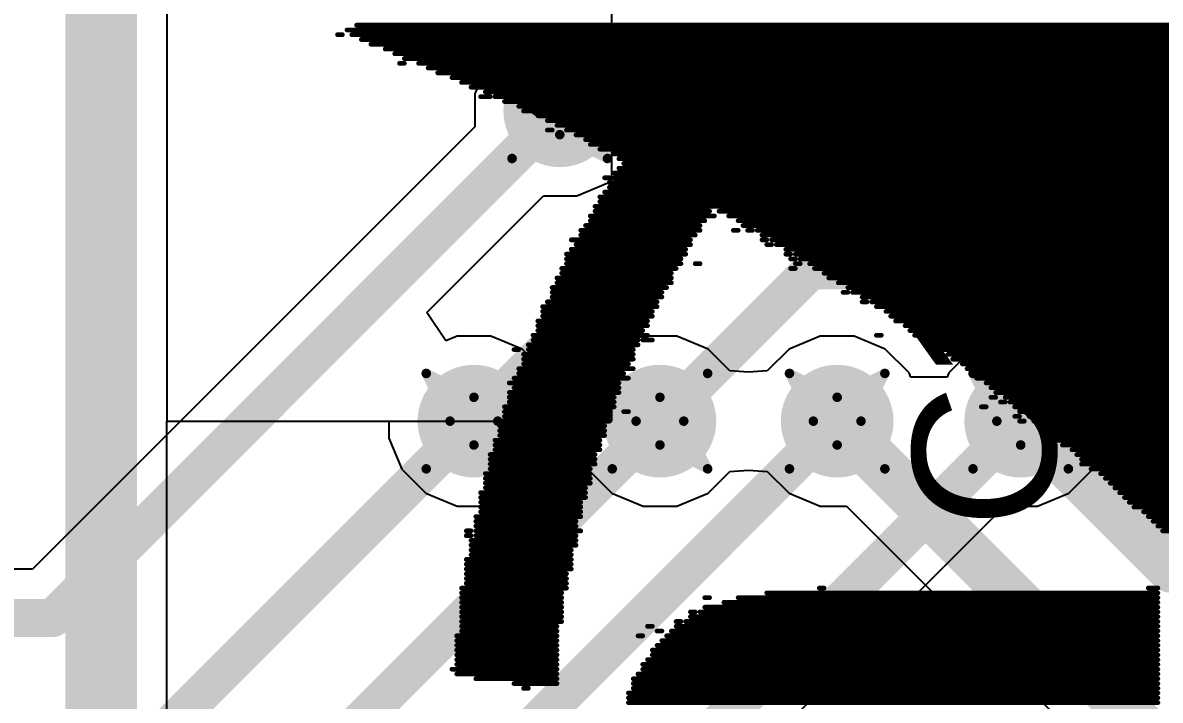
# Model space of a CAD drawing. Header units: inches. Extents: x -5 to 247, y -53 to 67.
# Drawn here: x 26.05 to 32.1, y -16.17 to -12.56 of the extents above; entities that cross this region are included whole.
import ezdxf

# ---------------------------------------------------------------- set-up
doc = ezdxf.new("R2010")
doc.units = ezdxf.units.IN
for name, color, linetype in [('Board Outline', 216, 'Continuous'), ('Bottom Layer', 5, 'Continuous'), ('Bottom Overlay', 54, 'Continuous'), ('Drill Drawing', 1, 'Continuous'), ('Top Layer', 1, 'Continuous'), ('Top Overlay', 2, 'Continuous'), ('Via Holes', 16, 'Continuous')]:
    doc.layers.add(name, color=color, linetype=linetype)
doc.styles.add('Arial', font='', dxfattribs={"height": 0.2})
doc.styles.get('Arial').set_extended_font_data('Arial')

msp = doc.modelspace()

# ---------------------------------------------------------------- hatches: boundary and pattern name
at = {"layer": 'Bottom Layer'}
h = msp.add_hatch(color=5, dxfattribs=at)
edge = h.paths.add_edge_path()
edge.add_arc((28.9052, -13.0302), 0.3, 0, 360)
h = msp.add_hatch(color=5, dxfattribs=at)
edge = h.paths.add_edge_path()
edge.add_arc((28.448, -14.6824), 0.3, 0, 360)
h = msp.add_hatch(color=5, dxfattribs=at)
edge = h.paths.add_edge_path()
edge.add_arc((29.4386, -14.6824), 0.3, 0, 360)
h = msp.add_hatch(color=5, dxfattribs=at)
edge = h.paths.add_edge_path()
edge.add_arc((30.3825, -14.6824), 0.3, 0, 360)
h = msp.add_hatch(color=5, dxfattribs=at)
edge = h.paths.add_edge_path()
edge.add_arc((31.3599, -14.6824), 0.3, 0, 360)
at = {"layer": 'Top Layer'}
h = msp.add_hatch(color=1, dxfattribs=at)
edge = h.paths.add_edge_path()
edge.add_arc((28.9052, -13.0302), 0.3, 0, 360)
h = msp.add_hatch(color=1, dxfattribs=at)
edge = h.paths.add_edge_path()
edge.add_arc((28.448, -14.6824), 0.3, 0, 360)
h = msp.add_hatch(color=1, dxfattribs=at)
edge = h.paths.add_edge_path()
edge.add_arc((29.4386, -14.6824), 0.3, 0, 360)
h = msp.add_hatch(color=1, dxfattribs=at)
edge = h.paths.add_edge_path()
edge.add_arc((30.3825, -14.6824), 0.3, 0, 360)
h = msp.add_hatch(color=1, dxfattribs=at)
edge = h.paths.add_edge_path()
edge.add_arc((31.3599, -14.6824), 0.3, 0, 360)
at = {"layer": 'Via Holes'}
h = msp.add_hatch(color=7, dxfattribs=at)
edge = h.paths.add_edge_path()
edge.add_arc((28.9052, -13.0302), 0.15, 0, 360)
h = msp.add_hatch(color=7, dxfattribs=at)
edge = h.paths.add_edge_path()
edge.add_arc((28.448, -14.6824), 0.15, 0, 360)
h = msp.add_hatch(color=7, dxfattribs=at)
edge = h.paths.add_edge_path()
edge.add_arc((29.4386, -14.6824), 0.15, 0, 360)
h = msp.add_hatch(color=7, dxfattribs=at)
edge = h.paths.add_edge_path()
edge.add_arc((30.3825, -14.6824), 0.15, 0, 360)
h = msp.add_hatch(color=7, dxfattribs=at)
edge = h.paths.add_edge_path()
edge.add_arc((31.3599, -14.6824), 0.15, 0, 360)

# ---------------------------------------------------------------- linework, layer by layer
at = {"layer": 'Board Outline', "const_width": 0.254}
msp.add_lwpolyline([(49.772, 6.3476, -0.6504), (32.1175, -53.0547)], format="xyb", dxfattribs=at)
at = {"layer": 'Bottom Layer'}
for p, q in [((28.8152, -12.5778), (28.6489, -12.6467)), ((28.9952, -12.5778), (28.8152, -12.5778)), ((29.1615, -12.6467), (28.9952, -12.5778)), ((28.6489, -12.6467), (28.5217, -12.7739)), ((29.2887, -12.7739), (29.1615, -12.6467)), ((28.5217, -12.7739), (28.4528, -12.9402)), ((29.3576, -12.9402), (29.2887, -12.7739)), ((28.4528, -12.9402), (28.4528, -13.1164)), ((29.3576, -13.1202), (29.3576, -12.9402)), ((28.4528, -13.1164), (26.0979, -15.4712)), ((29.2887, -13.2865), (29.3576, -13.1202)), ((29.1615, -13.4137), (29.2887, -13.2865)), ((28.9952, -13.4826), (29.1615, -13.4137)), ((28.1977, -14.1039), (28.819, -13.4826)), ((28.819, -13.4826), (28.9952, -13.4826)), ((28.2984, -14.2547), (28.1977, -14.1039)), ((28.358, -14.23), (28.2984, -14.2547)), ((28.538, -14.23), (28.358, -14.23)), ((28.7043, -14.2989), (28.538, -14.23)), ((29.3486, -14.23), (29.1823, -14.2989)), ((29.5286, -14.23), (29.3486, -14.23)), ((29.6949, -14.2989), (29.5286, -14.23)), ((30.2925, -14.23), (30.1263, -14.2989)), ((30.4725, -14.23), (30.2925, -14.23)), ((30.6388, -14.2989), (30.4725, -14.23)), ((31.2699, -14.23), (31.1037, -14.2989)), ((31.4499, -14.23), (31.2699, -14.23)), ((31.6162, -14.2989), (31.4499, -14.23)), ((28.8315, -14.4261), (28.7043, -14.2989)), ((29.1823, -14.2989), (29.0551, -14.4261)), ((29.8111, -14.4151), (29.6949, -14.2989)), ((30.1263, -14.2989), (30.01, -14.4151)), ((30.766, -14.4261), (30.6388, -14.2989)), ((31.1037, -14.2989), (30.9764, -14.4261)), ((31.7435, -14.4261), (31.6162, -14.2989)), ((29.9106, -14.4209), (29.8111, -14.4151)), ((30.01, -14.4151), (29.9106, -14.4209)), ((28.8471, -14.4637), (28.8315, -14.4261)), ((29.0395, -14.4637), (28.8471, -14.4637)), ((29.0551, -14.4261), (29.0395, -14.4637)), ((30.775, -14.4477), (30.766, -14.4261)), ((30.9675, -14.4477), (30.775, -14.4477)), ((30.9764, -14.4261), (30.9675, -14.4477)), ((31.8123, -14.5924), (31.7435, -14.4261)), ((31.8123, -14.7724), (31.8123, -14.5924)), ((31.7435, -14.9386), (31.8123, -14.7724)), ((31.6162, -15.0659), (31.7435, -14.9386)), ((31.4499, -15.1348), (31.6162, -15.0659)), ((27.5564, -18.8521), (31.2738, -15.1348)), ((31.2738, -15.1348), (31.4499, -15.1348)), ((26.0979, -15.4712), (21.0248, -15.4712))]:
    msp.add_line(p, q, dxfattribs=at)
at = {"layer": 'Bottom Layer', "const_width": 0.2032}
for points in [[(26.2052, -15.7302), (28.9052, -13.0302)], [(26.704, -16.4264), (28.448, -14.6824)], [(26.9503, -17.1707), (29.4386, -14.6824)], [(27.0817, -17.9832), (30.3825, -14.6824)], [(27.3733, -18.669), (31.3599, -14.6824)], [(20.6407, -15.7302), (26.2052, -15.7302)]]:
    msp.add_lwpolyline(points, dxfattribs=at)
at = {"layer": 'Bottom Layer', "const_width": 0.1016}
for points in [[(28.8544, -13.0302, 1), (28.956, -13.0302, 1)], [(28.3972, -14.6824, 1), (28.4988, -14.6824, 1)], [(29.3878, -14.6824, 1), (29.4894, -14.6824, 1)], [(30.3317, -14.6824, 1), (30.4333, -14.6824, 1)], [(31.3091, -14.6824, 1), (31.4107, -14.6824, 1)], [(26.1544, -15.7302, 1), (26.256, -15.7302, 1)], [(26.1544, -15.7302, 1), (26.256, -15.7302, 1)]]:
    msp.add_lwpolyline(points, format="xyb", close=True, dxfattribs=at)
at = {"layer": 'Bottom Overlay', "const_width": 0.0254}
for points in [[(27.7725, -12.5996), (32.2683, -12.5996)], [(27.8233, -12.5742), (32.2429, -12.5742)], [(27.7217, -12.625), (27.7471, -12.625)], [(27.7979, -12.625), (32.2937, -12.625)], [(27.8487, -12.6504), (32.3191, -12.6504)], [(27.8995, -12.6758), (32.3445, -12.6758)], [(27.9757, -12.7012), (32.3699, -12.7012)], [(28.0265, -12.7266), (32.3953, -12.7266)], [(28.0519, -12.7774), (28.0773, -12.7774)], [(28.0773, -12.752), (32.4207, -12.752)], [(28.1535, -12.7774), (32.4715, -12.7774)], [(28.2043, -12.8028), (32.4969, -12.8028)], [(28.2551, -12.8282), (32.5223, -12.8282)], [(28.3313, -12.8536), (32.5477, -12.8536)], [(28.3821, -12.879), (32.5731, -12.879)], [(28.4329, -12.9044), (32.5985, -12.9044)], [(28.4837, -12.9552), (28.5345, -12.9552)], [(28.5091, -12.9298), (32.6239, -12.9298)], [(28.5599, -12.9552), (32.6493, -12.9552)], [(28.6107, -12.9806), (32.6747, -12.9806)], [(28.6869, -13.006), (32.7255, -13.006)], [(28.7123, -13.0314), (32.7509, -13.0314)], [(28.7885, -13.0568), (32.8017, -13.0568)], [(28.8393, -13.0822), (32.8017, -13.0822)], [(28.8393, -13.133), (28.8647, -13.133)], [(28.8901, -13.1076), (32.8525, -13.1076)], [(28.9409, -13.133), (32.8525, -13.133)], [(28.9917, -13.1584), (32.9033, -13.1584)], [(29.0425, -13.1838), (32.9033, -13.1838)], [(29.0679, -13.2092), (32.9541, -13.2092)], [(29.1187, -13.2346), (32.9795, -13.2346)], [(29.1949, -13.26), (33.0049, -13.26)], [(29.2203, -13.2854), (33.0303, -13.2854)], [(29.2203, -13.3362), (33.0811, -13.3362)], [(29.2457, -13.3108), (33.0557, -13.3108)], [(29.1441, -13.387), (29.1695, -13.387)], [(29.1949, -13.3616), (33.1065, -13.3616)], [(29.1949, -13.387), (33.1319, -13.387)], [(29.1695, -13.4124), (33.1827, -13.4124)], [(29.1695, -13.4378), (33.2081, -13.4378)], [(29.1187, -13.4886), (33.2589, -13.4886)], [(29.1187, -13.514), (33.2843, -13.514)], [(29.1441, -13.4632), (33.2335, -13.4632)], [(29.0933, -13.5394), (33.3097, -13.5394)], [(29.0933, -13.5648), (29.7029, -13.5648)], [(29.7537, -13.5648), (33.3351, -13.5648)], [(29.0425, -13.641), (29.6521, -13.641)], [(29.0679, -13.5902), (29.7283, -13.5902)], [(29.0679, -13.6156), (29.6775, -13.6156)], [(29.8045, -13.5902), (33.3605, -13.5902)], [(29.8553, -13.6156), (33.3859, -13.6156)], [(29.8807, -13.641), (33.4113, -13.641)], [(29.0171, -13.6664), (29.6521, -13.6664)], [(29.0171, -13.6918), (29.6267, -13.6918)], [(29.8299, -13.6664), (29.8553, -13.6664)], [(29.9061, -13.6664), (29.9315, -13.6664)], [(29.9569, -13.6664), (33.4367, -13.6664)], [(29.9823, -13.6918), (33.4621, -13.6918)], [(28.9663, -13.7172), (29.6013, -13.7172)], [(28.9917, -13.7426), (29.6013, -13.7426)], [(29.9823, -13.7172), (30.0077, -13.7172)], [(30.0077, -13.7426), (30.0331, -13.7426)], [(30.0331, -13.7172), (33.4875, -13.7172)], [(30.0585, -13.7426), (33.5129, -13.7426)], [(28.9409, -13.7934), (29.5759, -13.7934)], [(28.9409, -13.8188), (29.5505, -13.8188)], [(28.9663, -13.768), (29.5759, -13.768)], [(30.1093, -13.768), (33.5637, -13.768)], [(30.1093, -13.7934), (30.1347, -13.7934)], [(30.1347, -13.8188), (30.1601, -13.8188)], [(30.1601, -13.7934), (33.5891, -13.7934)], [(30.1855, -13.8188), (33.5891, -13.8188)], [(28.9155, -13.8696), (29.5251, -13.8696)], [(28.9409, -13.8442), (29.5505, -13.8442)], [(29.6267, -13.8442), (29.6521, -13.8442)], [(30.1347, -13.8696), (30.1601, -13.8696)], [(30.1601, -13.8442), (30.1855, -13.8442)], [(30.2363, -13.8442), (33.6145, -13.8442)], [(30.2617, -13.8696), (33.6653, -13.8696)], [(28.8901, -13.9204), (29.4997, -13.9204)], [(28.8901, -13.9458), (29.4997, -13.9458)], [(28.9155, -13.895), (29.4997, -13.895)], [(30.3125, -13.895), (33.6907, -13.895)], [(30.3379, -13.9204), (33.7161, -13.9204)], [(30.3887, -13.9458), (33.7415, -13.9458)], [(28.8647, -13.9712), (29.4743, -13.9712)], [(28.8647, -13.9966), (29.4489, -13.9966)], [(30.4141, -13.9966), (30.4395, -13.9966)], [(30.4395, -13.9712), (33.7669, -13.9712)], [(30.4649, -13.9966), (33.7923, -13.9966)], [(28.8393, -14.0474), (29.4235, -14.0474)], [(28.8647, -14.022), (29.4489, -14.022)], [(30.5157, -14.022), (33.8177, -14.022)], [(30.5157, -14.0474), (30.5411, -14.0474)], [(30.5665, -14.0474), (33.8431, -14.0474)], [(28.8139, -14.0728), (29.4235, -14.0728)], [(28.8139, -14.0982), (29.3981, -14.0982)], [(28.8139, -14.1236), (29.3981, -14.1236)], [(30.5919, -14.0728), (33.8685, -14.0728)], [(30.6427, -14.0982), (33.8939, -14.0982)], [(30.6681, -14.1236), (33.9447, -14.1236)], [(28.7885, -14.149), (29.3727, -14.149)], [(28.7885, -14.1744), (29.3727, -14.1744)], [(30.6935, -14.149), (33.9447, -14.149)], [(30.7443, -14.1744), (33.9701, -14.1744)], [(28.7631, -14.2252), (29.3727, -14.2252)], [(28.7885, -14.1998), (29.3473, -14.1998)], [(30.5919, -14.2252), (30.6173, -14.2252)], [(30.7697, -14.1998), (33.9955, -14.1998)], [(30.7951, -14.2252), (34.0209, -14.2252)], [(28.6615, -14.3014), (28.6869, -14.3014)], [(28.7377, -14.276), (29.3219, -14.276)], [(28.7377, -14.3014), (29.2965, -14.3014)], [(28.7631, -14.2506), (29.3219, -14.2506)], [(29.3473, -14.2506), (29.3981, -14.2506)], [(30.8459, -14.2506), (34.0463, -14.2506)], [(30.8967, -14.276), (34.0717, -14.276)], [(30.9221, -14.3014), (34.1225, -14.3014)], [(28.7123, -14.3268), (29.2965, -14.3268)], [(28.7123, -14.3522), (29.2965, -14.3522)], [(30.9729, -14.3268), (34.1479, -14.3268)], [(30.9983, -14.3522), (34.1479, -14.3522)], [(28.6869, -14.403), (29.2965, -14.403)], [(28.6869, -14.4284), (29.2457, -14.4284)], [(28.7123, -14.3776), (29.2711, -14.3776)], [(31.0491, -14.3776), (34.1733, -14.3776)], [(31.0745, -14.403), (34.1987, -14.403)], [(31.0999, -14.4284), (34.2495, -14.4284)], [(28.6361, -14.4792), (29.2203, -14.4792)], [(28.6615, -14.4538), (29.2711, -14.4538)], [(31.1253, -14.4538), (34.3003, -14.4538)], [(31.1761, -14.4792), (34.3003, -14.4792)], [(28.6361, -14.53), (29.2203, -14.53)], [(28.6615, -14.5046), (29.2203, -14.5046)], [(31.2015, -14.5046), (34.3257, -14.5046)], [(31.2269, -14.53), (34.3511, -14.53)], [(28.6107, -14.6062), (29.1949, -14.6062)], [(28.6361, -14.5554), (29.1949, -14.5554)], [(28.6361, -14.5808), (29.1949, -14.5808)], [(31.1507, -14.6062), (31.1761, -14.6062)], [(31.2015, -14.5554), (31.2269, -14.5554)], [(31.2523, -14.5808), (31.2777, -14.5808)], [(31.2777, -14.5554), (34.3765, -14.5554)], [(31.3031, -14.5808), (34.4273, -14.5808)], [(31.3285, -14.6062), (34.4527, -14.6062)], [(28.6107, -14.6316), (29.1695, -14.6316)], [(28.6107, -14.657), (29.1695, -14.657)], [(29.2457, -14.6316), (29.2711, -14.6316)], [(31.3285, -14.657), (31.3539, -14.657)], [(31.3539, -14.6316), (34.4527, -14.6316)], [(31.4047, -14.657), (34.4527, -14.657)], [(28.5853, -14.6824), (29.1695, -14.6824)], [(28.5853, -14.7078), (29.1441, -14.7078)], [(28.5853, -14.7332), (29.1441, -14.7332)], [(31.3539, -14.6824), (31.3793, -14.6824)], [(31.4301, -14.6824), (34.4781, -14.6824)], [(31.4555, -14.7078), (34.5035, -14.7078)], [(31.4809, -14.7332), (34.5543, -14.7332)], [(28.5599, -14.784), (29.1187, -14.784)], [(28.5853, -14.7586), (29.1441, -14.7586)], [(31.5317, -14.7586), (34.5797, -14.7586)], [(31.5317, -14.784), (34.5797, -14.784)], [(28.5599, -14.8094), (29.1187, -14.8094)], [(28.5599, -14.8348), (29.1187, -14.8348)], [(31.5825, -14.8094), (34.6051, -14.8094)], [(31.6333, -14.8348), (34.6305, -14.8348)], [(28.5345, -14.8602), (29.0933, -14.8602)], [(28.5345, -14.8856), (29.0933, -14.8856)], [(28.5345, -14.911), (29.0933, -14.911)], [(31.6587, -14.8602), (34.6813, -14.8602)], [(31.6841, -14.8856), (34.6813, -14.8856)], [(31.6841, -14.911), (34.7067, -14.911)], [(28.5091, -14.9618), (29.0679, -14.9618)], [(28.5345, -14.9364), (29.0679, -14.9364)], [(31.7349, -14.9364), (34.7321, -14.9364)], [(31.7857, -14.9618), (34.7575, -14.9618)], [(28.5091, -14.9872), (29.0679, -14.9872)], [(28.5091, -15.0126), (29.0679, -15.0126)], [(31.8111, -14.9872), (34.7829, -14.9872)], [(31.8365, -15.0126), (34.8083, -15.0126)], [(28.4837, -15.0634), (29.0425, -15.0634)], [(28.4837, -15.0888), (29.0425, -15.0888)], [(28.5091, -15.038), (29.0425, -15.038)], [(31.8619, -15.038), (34.8337, -15.038)], [(31.8873, -15.0634), (34.8845, -15.0634)], [(31.9127, -15.0888), (34.8845, -15.0888)], [(28.4837, -15.1142), (29.0171, -15.1142)], [(28.4837, -15.1396), (29.0171, -15.1396)], [(31.9381, -15.1142), (34.8845, -15.1142)], [(31.9635, -15.1396), (34.9099, -15.1396)], [(28.4583, -15.1904), (29.0171, -15.1904)], [(28.4583, -15.2158), (28.9917, -15.2158)], [(28.4837, -15.165), (29.0171, -15.165)], [(32.0143, -15.165), (34.9353, -15.165)], [(32.0397, -15.1904), (34.9607, -15.1904)], [(32.0651, -15.2158), (34.9861, -15.2158)], [(28.4075, -15.2666), (28.4329, -15.2666)], [(28.4583, -15.2412), (28.9917, -15.2412)], [(28.4583, -15.2666), (29.0171, -15.2666)], [(32.0905, -15.2412), (35.0369, -15.2412)], [(32.1159, -15.2666), (35.0623, -15.2666)], [(28.4075, -15.292), (28.4329, -15.292)], [(28.4329, -15.3174), (28.9917, -15.3174)], [(28.4583, -15.292), (28.9917, -15.292)], [(28.4329, -15.3428), (28.9917, -15.3428)], [(28.4329, -15.3682), (28.9663, -15.3682)], [(28.4329, -15.3936), (28.9663, -15.3936)], [(28.4075, -15.419), (28.9663, -15.419)], [(28.4075, -15.4444), (28.9663, -15.4444)], [(28.4075, -15.4698), (28.9663, -15.4698)], [(28.4075, -15.4952), (28.9409, -15.4952)], [(28.4075, -15.5206), (28.9409, -15.5206)], [(28.3821, -15.5714), (28.9409, -15.5714)], [(28.4075, -15.546), (28.9409, -15.546)], [(30.2871, -15.5714), (30.3125, -15.5714)], [(32.0397, -15.5714), (32.0905, -15.5714)], [(28.3821, -15.5968), (28.9155, -15.5968)], [(28.3821, -15.6222), (28.9155, -15.6222)], [(29.6775, -15.6222), (29.7029, -15.6222)], [(29.8553, -15.6222), (32.0905, -15.6222)], [(30.0077, -15.5968), (32.0905, -15.5968)], [(28.3821, -15.6476), (28.9155, -15.6476)], [(28.3821, -15.673), (28.9155, -15.673)], [(28.3821, -15.6984), (28.9155, -15.6984)], [(29.6013, -15.6984), (29.6267, -15.6984)], [(29.6521, -15.6984), (32.0905, -15.6984)], [(29.6775, -15.673), (32.0905, -15.673)], [(29.7791, -15.6476), (32.0905, -15.6476)], [(28.3821, -15.7238), (28.9155, -15.7238)], [(28.3821, -15.7492), (28.9155, -15.7492)], [(29.5251, -15.7492), (29.5505, -15.7492)], [(29.5759, -15.7492), (32.0905, -15.7492)], [(29.6013, -15.7238), (32.0905, -15.7238)], [(28.3821, -15.7746), (28.8901, -15.7746)], [(28.3821, -15.8), (28.8901, -15.8)], [(29.3727, -15.7746), (29.3981, -15.7746)], [(29.4235, -15.8), (29.4489, -15.8)], [(29.4997, -15.8), (32.0905, -15.8)], [(29.5251, -15.7746), (32.0905, -15.7746)], [(28.3567, -15.8254), (28.8901, -15.8254)], [(28.3567, -15.8508), (28.8901, -15.8508)], [(28.3567, -15.8762), (28.8901, -15.8762)], [(29.3219, -15.8254), (29.3473, -15.8254)], [(29.4235, -15.8762), (32.0905, -15.8762)], [(29.4489, -15.8508), (32.0905, -15.8508)], [(29.4743, -15.8254), (32.0905, -15.8254)], [(28.3567, -15.9016), (28.8901, -15.9016)], [(28.3567, -15.927), (28.8901, -15.927)], [(29.3981, -15.9016), (32.0905, -15.9016)], [(29.3981, -15.927), (32.0905, -15.927)], [(28.3313, -16.0032), (28.8901, -16.0032)], [(28.3567, -15.9524), (28.8901, -15.9524)], [(28.3567, -15.9778), (28.8901, -15.9778)], [(29.3473, -15.9778), (32.0905, -15.9778)], [(29.3473, -16.0032), (32.0905, -16.0032)], [(29.3727, -15.9524), (32.0905, -15.9524)], [(28.3567, -16.0286), (28.8901, -16.0286)], [(28.4583, -16.054), (28.8901, -16.054)], [(29.2965, -16.054), (32.0905, -16.054)], [(29.3219, -16.0286), (32.0905, -16.0286)], [(28.6615, -16.0794), (28.8901, -16.0794)], [(28.7123, -16.1048), (28.7377, -16.1048)], [(29.2965, -16.0794), (32.0905, -16.0794)], [(29.2965, -16.1048), (32.0905, -16.1048)], [(29.2711, -16.1302), (32.0905, -16.1302)], [(29.2711, -16.1556), (32.0905, -16.1556)], [(29.2711, -16.181), (32.0905, -16.181)]]:
    msp.add_lwpolyline(points, dxfattribs=at)
at = {"layer": 'Bottom Overlay', "const_width": 0.0127}
for points in [[(27.7661, -12.5996, 1), (27.7788, -12.5996, 1)], [(27.8169, -12.5742, 1), (27.8296, -12.5742, 1)], [(27.7153, -12.625, 1), (27.728, -12.625, 1)], [(27.7407, -12.625, 1), (27.7534, -12.625, 1)], [(27.7915, -12.625, 1), (27.8042, -12.625, 1)], [(27.8423, -12.6504, 1), (27.855, -12.6504, 1)], [(27.8931, -12.6758, 1), (27.9058, -12.6758, 1)], [(27.9693, -12.7012, 1), (27.982, -12.7012, 1)], [(28.0201, -12.7266, 1), (28.0328, -12.7266, 1)], [(28.0455, -12.7774, 1), (28.0582, -12.7774, 1)], [(28.0709, -12.752, 1), (28.0836, -12.752, 1)], [(28.0709, -12.7774, 1), (28.0836, -12.7774, 1)], [(28.1471, -12.7774, 1), (28.1598, -12.7774, 1)], [(28.1979, -12.8028, 1), (28.2106, -12.8028, 1)], [(28.2487, -12.8282, 1), (28.2614, -12.8282, 1)], [(28.3249, -12.8536, 1), (28.3376, -12.8536, 1)], [(28.3757, -12.879, 1), (28.3884, -12.879, 1)], [(28.4265, -12.9044, 1), (28.4392, -12.9044, 1)], [(28.4773, -12.9552, 1), (28.49, -12.9552, 1)], [(28.5027, -12.9298, 1), (28.5154, -12.9298, 1)], [(28.5281, -12.9552, 1), (28.5408, -12.9552, 1)], [(28.5535, -12.9552, 1), (28.5662, -12.9552, 1)], [(28.6043, -12.9806, 1), (28.617, -12.9806, 1)], [(28.6805, -13.006, 1), (28.6932, -13.006, 1)], [(28.7059, -13.0314, 1), (28.7186, -13.0314, 1)], [(28.7821, -13.0568, 1), (28.7948, -13.0568, 1)], [(28.8329, -13.0822, 1), (28.8456, -13.0822, 1)], [(28.8329, -13.133, 1), (28.8456, -13.133, 1)], [(28.8583, -13.133, 1), (28.871, -13.133, 1)], [(28.8837, -13.1076, 1), (28.8964, -13.1076, 1)], [(28.9345, -13.133, 1), (28.9472, -13.133, 1)], [(28.9853, -13.1584, 1), (28.998, -13.1584, 1)], [(29.0361, -13.1838, 1), (29.0488, -13.1838, 1)], [(29.0615, -13.2092, 1), (29.0742, -13.2092, 1)], [(29.1123, -13.2346, 1), (29.125, -13.2346, 1)], [(29.1885, -13.26, 1), (29.2012, -13.26, 1)], [(29.2139, -13.2854, 1), (29.2266, -13.2854, 1)], [(29.2139, -13.3362, 1), (29.2266, -13.3362, 1)], [(29.2393, -13.3108, 1), (29.252, -13.3108, 1)], [(29.1377, -13.387, 1), (29.1504, -13.387, 1)], [(29.1631, -13.387, 1), (29.1758, -13.387, 1)], [(29.1885, -13.3616, 1), (29.2012, -13.3616, 1)], [(29.1885, -13.387, 1), (29.2012, -13.387, 1)], [(29.1631, -13.4124, 1), (29.1758, -13.4124, 1)], [(29.1631, -13.4378, 1), (29.1758, -13.4378, 1)], [(29.1123, -13.4886, 1), (29.125, -13.4886, 1)], [(29.1123, -13.514, 1), (29.125, -13.514, 1)], [(29.1377, -13.4632, 1), (29.1504, -13.4632, 1)], [(29.0869, -13.5394, 1), (29.0996, -13.5394, 1)], [(29.0869, -13.5648, 1), (29.0996, -13.5648, 1)], [(29.6965, -13.5648, 1), (29.7092, -13.5648, 1)], [(29.7473, -13.5648, 1), (29.76, -13.5648, 1)], [(29.0361, -13.641, 1), (29.0488, -13.641, 1)], [(29.0615, -13.5902, 1), (29.0742, -13.5902, 1)], [(29.0615, -13.6156, 1), (29.0742, -13.6156, 1)], [(29.6457, -13.641, 1), (29.6584, -13.641, 1)], [(29.6711, -13.6156, 1), (29.6838, -13.6156, 1)], [(29.7219, -13.5902, 1), (29.7346, -13.5902, 1)], [(29.7981, -13.5902, 1), (29.8108, -13.5902, 1)], [(29.8489, -13.6156, 1), (29.8616, -13.6156, 1)], [(29.8743, -13.641, 1), (29.887, -13.641, 1)], [(29.0107, -13.6664, 1), (29.0234, -13.6664, 1)], [(29.0107, -13.6918, 1), (29.0234, -13.6918, 1)], [(29.6203, -13.6918, 1), (29.633, -13.6918, 1)], [(29.6457, -13.6664, 1), (29.6584, -13.6664, 1)], [(29.8235, -13.6664, 1), (29.8362, -13.6664, 1)], [(29.8489, -13.6664, 1), (29.8616, -13.6664, 1)], [(29.8997, -13.6664, 1), (29.9124, -13.6664, 1)], [(29.9251, -13.6664, 1), (29.9378, -13.6664, 1)], [(29.9505, -13.6664, 1), (29.9632, -13.6664, 1)], [(29.9759, -13.6918, 1), (29.9886, -13.6918, 1)], [(28.9599, -13.7172, 1), (28.9726, -13.7172, 1)], [(28.9853, -13.7426, 1), (28.998, -13.7426, 1)], [(29.5949, -13.7172, 1), (29.6076, -13.7172, 1)], [(29.5949, -13.7426, 1), (29.6076, -13.7426, 1)], [(29.9759, -13.7172, 1), (29.9886, -13.7172, 1)], [(30.0013, -13.7172, 1), (30.014, -13.7172, 1)], [(30.0013, -13.7426, 1), (30.014, -13.7426, 1)], [(30.0267, -13.7172, 1), (30.0394, -13.7172, 1)], [(30.0267, -13.7426, 1), (30.0394, -13.7426, 1)], [(30.0521, -13.7426, 1), (30.0648, -13.7426, 1)], [(28.9345, -13.7934, 1), (28.9472, -13.7934, 1)], [(28.9345, -13.8188, 1), (28.9472, -13.8188, 1)], [(28.9599, -13.768, 1), (28.9726, -13.768, 1)], [(29.5441, -13.8188, 1), (29.5568, -13.8188, 1)], [(29.5695, -13.768, 1), (29.5822, -13.768, 1)], [(29.5695, -13.7934, 1), (29.5822, -13.7934, 1)], [(30.1029, -13.768, 1), (30.1156, -13.768, 1)], [(30.1029, -13.7934, 1), (30.1156, -13.7934, 1)], [(30.1283, -13.7934, 1), (30.141, -13.7934, 1)], [(30.1283, -13.8188, 1), (30.141, -13.8188, 1)], [(30.1537, -13.7934, 1), (30.1664, -13.7934, 1)], [(30.1537, -13.8188, 1), (30.1664, -13.8188, 1)], [(30.1791, -13.8188, 1), (30.1918, -13.8188, 1)], [(28.9091, -13.8696, 1), (28.9218, -13.8696, 1)], [(28.9345, -13.8442, 1), (28.9472, -13.8442, 1)], [(29.5187, -13.8696, 1), (29.5314, -13.8696, 1)], [(29.5441, -13.8442, 1), (29.5568, -13.8442, 1)], [(29.6203, -13.8442, 1), (29.633, -13.8442, 1)], [(29.6457, -13.8442, 1), (29.6584, -13.8442, 1)], [(30.1283, -13.8696, 1), (30.141, -13.8696, 1)], [(30.1537, -13.8442, 1), (30.1664, -13.8442, 1)], [(30.1537, -13.8696, 1), (30.1664, -13.8696, 1)], [(30.1791, -13.8442, 1), (30.1918, -13.8442, 1)], [(30.2299, -13.8442, 1), (30.2426, -13.8442, 1)], [(30.2553, -13.8696, 1), (30.268, -13.8696, 1)], [(28.8837, -13.9204, 1), (28.8964, -13.9204, 1)], [(28.8837, -13.9458, 1), (28.8964, -13.9458, 1)], [(28.9091, -13.895, 1), (28.9218, -13.895, 1)], [(29.4933, -13.895, 1), (29.506, -13.895, 1)], [(29.4933, -13.9204, 1), (29.506, -13.9204, 1)], [(29.4933, -13.9458, 1), (29.506, -13.9458, 1)], [(30.3061, -13.895, 1), (30.3188, -13.895, 1)], [(30.3315, -13.9204, 1), (30.3442, -13.9204, 1)], [(30.3823, -13.9458, 1), (30.395, -13.9458, 1)], [(28.8583, -13.9712, 1), (28.871, -13.9712, 1)], [(28.8583, -13.9966, 1), (28.871, -13.9966, 1)], [(29.4425, -13.9966, 1), (29.4552, -13.9966, 1)], [(29.4679, -13.9712, 1), (29.4806, -13.9712, 1)], [(30.4077, -13.9966, 1), (30.4204, -13.9966, 1)], [(30.4331, -13.9712, 1), (30.4458, -13.9712, 1)], [(30.4331, -13.9966, 1), (30.4458, -13.9966, 1)], [(30.4585, -13.9966, 1), (30.4712, -13.9966, 1)], [(28.8329, -14.0474, 1), (28.8456, -14.0474, 1)], [(28.8583, -14.022, 1), (28.871, -14.022, 1)], [(29.4171, -14.0474, 1), (29.4298, -14.0474, 1)], [(29.4425, -14.022, 1), (29.4552, -14.022, 1)], [(30.5093, -14.022, 1), (30.522, -14.022, 1)], [(30.5093, -14.0474, 1), (30.522, -14.0474, 1)], [(30.5347, -14.0474, 1), (30.5474, -14.0474, 1)], [(30.5601, -14.0474, 1), (30.5728, -14.0474, 1)], [(28.8075, -14.0728, 1), (28.8202, -14.0728, 1)], [(28.8075, -14.0982, 1), (28.8202, -14.0982, 1)], [(28.8075, -14.1236, 1), (28.8202, -14.1236, 1)], [(29.3917, -14.0982, 1), (29.4044, -14.0982, 1)], [(29.3917, -14.1236, 1), (29.4044, -14.1236, 1)], [(29.4171, -14.0728, 1), (29.4298, -14.0728, 1)], [(30.5855, -14.0728, 1), (30.5982, -14.0728, 1)], [(30.6363, -14.0982, 1), (30.649, -14.0982, 1)], [(30.6617, -14.1236, 1), (30.6744, -14.1236, 1)], [(28.7821, -14.149, 1), (28.7948, -14.149, 1)], [(28.7821, -14.1744, 1), (28.7948, -14.1744, 1)], [(29.3663, -14.149, 1), (29.379, -14.149, 1)], [(29.3663, -14.1744, 1), (29.379, -14.1744, 1)], [(30.6871, -14.149, 1), (30.6998, -14.149, 1)], [(30.7379, -14.1744, 1), (30.7506, -14.1744, 1)], [(28.7567, -14.2252, 1), (28.7694, -14.2252, 1)], [(28.7821, -14.1998, 1), (28.7948, -14.1998, 1)], [(29.3409, -14.1998, 1), (29.3536, -14.1998, 1)], [(29.3663, -14.2252, 1), (29.379, -14.2252, 1)], [(30.5855, -14.2252, 1), (30.5982, -14.2252, 1)], [(30.6109, -14.2252, 1), (30.6236, -14.2252, 1)], [(30.7633, -14.1998, 1), (30.776, -14.1998, 1)], [(30.7887, -14.2252, 1), (30.8014, -14.2252, 1)], [(28.6551, -14.3014, 1), (28.6678, -14.3014, 1)], [(28.6805, -14.3014, 1), (28.6932, -14.3014, 1)], [(28.7313, -14.276, 1), (28.744, -14.276, 1)], [(28.7313, -14.3014, 1), (28.744, -14.3014, 1)], [(28.7567, -14.2506, 1), (28.7694, -14.2506, 1)], [(29.2901, -14.3014, 1), (29.3028, -14.3014, 1)], [(29.3155, -14.2506, 1), (29.3282, -14.2506, 1)], [(29.3155, -14.276, 1), (29.3282, -14.276, 1)], [(29.3409, -14.2506, 1), (29.3536, -14.2506, 1)], [(29.3917, -14.2506, 1), (29.4044, -14.2506, 1)], [(30.8395, -14.2506, 1), (30.8522, -14.2506, 1)], [(30.8903, -14.276, 1), (30.903, -14.276, 1)], [(30.9157, -14.3014, 1), (30.9284, -14.3014, 1)], [(28.7059, -14.3268, 1), (28.7186, -14.3268, 1)], [(28.7059, -14.3522, 1), (28.7186, -14.3522, 1)], [(29.2901, -14.3268, 1), (29.3028, -14.3268, 1)], [(29.2901, -14.3522, 1), (29.3028, -14.3522, 1)], [(30.9665, -14.3268, 1), (30.9792, -14.3268, 1)], [(30.9919, -14.3522, 1), (31.0046, -14.3522, 1)], [(28.6805, -14.403, 1), (28.6932, -14.403, 1)], [(28.6805, -14.4284, 1), (28.6932, -14.4284, 1)], [(28.7059, -14.3776, 1), (28.7186, -14.3776, 1)], [(29.2393, -14.4284, 1), (29.252, -14.4284, 1)], [(29.2647, -14.3776, 1), (29.2774, -14.3776, 1)], [(29.2901, -14.403, 1), (29.3028, -14.403, 1)], [(31.0427, -14.3776, 1), (31.0554, -14.3776, 1)], [(31.0681, -14.403, 1), (31.0808, -14.403, 1)], [(31.0935, -14.4284, 1), (31.1062, -14.4284, 1)], [(28.6297, -14.4792, 1), (28.6424, -14.4792, 1)], [(28.6551, -14.4538, 1), (28.6678, -14.4538, 1)], [(29.2139, -14.4792, 1), (29.2266, -14.4792, 1)], [(29.2647, -14.4538, 1), (29.2774, -14.4538, 1)], [(31.1189, -14.4538, 1), (31.1316, -14.4538, 1)], [(31.1697, -14.4792, 1), (31.1824, -14.4792, 1)], [(28.6297, -14.53, 1), (28.6424, -14.53, 1)], [(28.6551, -14.5046, 1), (28.6678, -14.5046, 1)], [(29.2139, -14.5046, 1), (29.2266, -14.5046, 1)], [(29.2139, -14.53, 1), (29.2266, -14.53, 1)], [(31.1951, -14.5046, 1), (31.2078, -14.5046, 1)], [(31.2205, -14.53, 1), (31.2332, -14.53, 1)], [(28.6043, -14.6062, 1), (28.617, -14.6062, 1)], [(28.6297, -14.5554, 1), (28.6424, -14.5554, 1)], [(28.6297, -14.5808, 1), (28.6424, -14.5808, 1)], [(29.1885, -14.5554, 1), (29.2012, -14.5554, 1)], [(29.1885, -14.5808, 1), (29.2012, -14.5808, 1)], [(29.1885, -14.6062, 1), (29.2012, -14.6062, 1)], [(31.1443, -14.6062, 1), (31.157, -14.6062, 1)], [(31.1697, -14.6062, 1), (31.1824, -14.6062, 1)], [(31.1951, -14.5554, 1), (31.2078, -14.5554, 1)], [(31.2205, -14.5554, 1), (31.2332, -14.5554, 1)], [(31.2459, -14.5808, 1), (31.2586, -14.5808, 1)], [(31.2713, -14.5554, 1), (31.284, -14.5554, 1)], [(31.2713, -14.5808, 1), (31.284, -14.5808, 1)], [(31.2967, -14.5808, 1), (31.3094, -14.5808, 1)], [(31.3221, -14.6062, 1), (31.3348, -14.6062, 1)], [(28.6043, -14.6316, 1), (28.617, -14.6316, 1)], [(28.6043, -14.657, 1), (28.617, -14.657, 1)], [(29.1631, -14.6316, 1), (29.1758, -14.6316, 1)], [(29.1631, -14.657, 1), (29.1758, -14.657, 1)], [(29.2393, -14.6316, 1), (29.252, -14.6316, 1)], [(29.2647, -14.6316, 1), (29.2774, -14.6316, 1)], [(31.3221, -14.657, 1), (31.3348, -14.657, 1)], [(31.3475, -14.6316, 1), (31.3602, -14.6316, 1)], [(31.3475, -14.657, 1), (31.3602, -14.657, 1)], [(31.3983, -14.657, 1), (31.411, -14.657, 1)], [(28.5789, -14.6824, 1), (28.5916, -14.6824, 1)], [(28.5789, -14.7078, 1), (28.5916, -14.7078, 1)], [(28.5789, -14.7332, 1), (28.5916, -14.7332, 1)], [(29.1377, -14.7078, 1), (29.1504, -14.7078, 1)], [(29.1377, -14.7332, 1), (29.1504, -14.7332, 1)], [(29.1631, -14.6824, 1), (29.1758, -14.6824, 1)], [(31.3475, -14.6824, 1), (31.3602, -14.6824, 1)], [(31.3729, -14.6824, 1), (31.3856, -14.6824, 1)], [(31.4237, -14.6824, 1), (31.4364, -14.6824, 1)], [(31.4491, -14.7078, 1), (31.4618, -14.7078, 1)], [(31.4745, -14.7332, 1), (31.4872, -14.7332, 1)], [(28.5535, -14.784, 1), (28.5662, -14.784, 1)], [(28.5789, -14.7586, 1), (28.5916, -14.7586, 1)], [(29.1123, -14.784, 1), (29.125, -14.784, 1)], [(29.1377, -14.7586, 1), (29.1504, -14.7586, 1)], [(31.5253, -14.7586, 1), (31.538, -14.7586, 1)], [(31.5253, -14.784, 1), (31.538, -14.784, 1)], [(28.5535, -14.8094, 1), (28.5662, -14.8094, 1)], [(28.5535, -14.8348, 1), (28.5662, -14.8348, 1)], [(29.1123, -14.8094, 1), (29.125, -14.8094, 1)], [(29.1123, -14.8348, 1), (29.125, -14.8348, 1)], [(31.5761, -14.8094, 1), (31.5888, -14.8094, 1)], [(31.6269, -14.8348, 1), (31.6396, -14.8348, 1)], [(28.5281, -14.8602, 1), (28.5408, -14.8602, 1)], [(28.5281, -14.8856, 1), (28.5408, -14.8856, 1)], [(28.5281, -14.911, 1), (28.5408, -14.911, 1)], [(29.0869, -14.8602, 1), (29.0996, -14.8602, 1)], [(29.0869, -14.8856, 1), (29.0996, -14.8856, 1)], [(29.0869, -14.911, 1), (29.0996, -14.911, 1)], [(31.6523, -14.8602, 1), (31.665, -14.8602, 1)], [(31.6777, -14.8856, 1), (31.6904, -14.8856, 1)], [(31.6777, -14.911, 1), (31.6904, -14.911, 1)], [(28.5027, -14.9618, 1), (28.5154, -14.9618, 1)], [(28.5281, -14.9364, 1), (28.5408, -14.9364, 1)], [(29.0615, -14.9364, 1), (29.0742, -14.9364, 1)], [(29.0615, -14.9618, 1), (29.0742, -14.9618, 1)], [(31.7285, -14.9364, 1), (31.7412, -14.9364, 1)], [(31.7793, -14.9618, 1), (31.792, -14.9618, 1)], [(28.5027, -14.9872, 1), (28.5154, -14.9872, 1)], [(28.5027, -15.0126, 1), (28.5154, -15.0126, 1)], [(29.0615, -14.9872, 1), (29.0742, -14.9872, 1)], [(29.0615, -15.0126, 1), (29.0742, -15.0126, 1)], [(31.8047, -14.9872, 1), (31.8174, -14.9872, 1)], [(31.8301, -15.0126, 1), (31.8428, -15.0126, 1)], [(28.4773, -15.0634, 1), (28.49, -15.0634, 1)], [(28.4773, -15.0888, 1), (28.49, -15.0888, 1)], [(28.5027, -15.038, 1), (28.5154, -15.038, 1)], [(29.0361, -15.038, 1), (29.0488, -15.038, 1)], [(29.0361, -15.0634, 1), (29.0488, -15.0634, 1)], [(29.0361, -15.0888, 1), (29.0488, -15.0888, 1)], [(31.8555, -15.038, 1), (31.8682, -15.038, 1)], [(31.8809, -15.0634, 1), (31.8936, -15.0634, 1)], [(31.9063, -15.0888, 1), (31.919, -15.0888, 1)], [(28.4773, -15.1142, 1), (28.49, -15.1142, 1)], [(28.4773, -15.1396, 1), (28.49, -15.1396, 1)], [(29.0107, -15.1142, 1), (29.0234, -15.1142, 1)], [(29.0107, -15.1396, 1), (29.0234, -15.1396, 1)], [(31.9317, -15.1142, 1), (31.9444, -15.1142, 1)], [(31.9571, -15.1396, 1), (31.9698, -15.1396, 1)], [(28.4519, -15.1904, 1), (28.4646, -15.1904, 1)], [(28.4519, -15.2158, 1), (28.4646, -15.2158, 1)], [(28.4773, -15.165, 1), (28.49, -15.165, 1)], [(28.9853, -15.2158, 1), (28.998, -15.2158, 1)], [(29.0107, -15.165, 1), (29.0234, -15.165, 1)], [(29.0107, -15.1904, 1), (29.0234, -15.1904, 1)], [(32.0079, -15.165, 1), (32.0206, -15.165, 1)], [(32.0333, -15.1904, 1), (32.046, -15.1904, 1)], [(32.0587, -15.2158, 1), (32.0714, -15.2158, 1)], [(28.4011, -15.2666, 1), (28.4138, -15.2666, 1)], [(28.4265, -15.2666, 1), (28.4392, -15.2666, 1)], [(28.4519, -15.2412, 1), (28.4646, -15.2412, 1)], [(28.4519, -15.2666, 1), (28.4646, -15.2666, 1)], [(28.9853, -15.2412, 1), (28.998, -15.2412, 1)], [(29.0107, -15.2666, 1), (29.0234, -15.2666, 1)], [(32.0841, -15.2412, 1), (32.0968, -15.2412, 1)], [(32.1095, -15.2666, 1), (32.1222, -15.2666, 1)], [(28.4011, -15.292, 1), (28.4138, -15.292, 1)], [(28.4265, -15.292, 1), (28.4392, -15.292, 1)], [(28.4265, -15.3174, 1), (28.4392, -15.3174, 1)], [(28.4519, -15.292, 1), (28.4646, -15.292, 1)], [(28.9853, -15.292, 1), (28.998, -15.292, 1)], [(28.9853, -15.3174, 1), (28.998, -15.3174, 1)], [(28.4265, -15.3428, 1), (28.4392, -15.3428, 1)], [(28.4265, -15.3682, 1), (28.4392, -15.3682, 1)], [(28.4265, -15.3936, 1), (28.4392, -15.3936, 1)], [(28.9599, -15.3682, 1), (28.9726, -15.3682, 1)], [(28.9599, -15.3936, 1), (28.9726, -15.3936, 1)], [(28.9853, -15.3428, 1), (28.998, -15.3428, 1)], [(28.4011, -15.419, 1), (28.4138, -15.419, 1)], [(28.4011, -15.4444, 1), (28.4138, -15.4444, 1)], [(28.9599, -15.419, 1), (28.9726, -15.419, 1)], [(28.9599, -15.4444, 1), (28.9726, -15.4444, 1)], [(28.4011, -15.4698, 1), (28.4138, -15.4698, 1)], [(28.4011, -15.4952, 1), (28.4138, -15.4952, 1)], [(28.4011, -15.5206, 1), (28.4138, -15.5206, 1)], [(28.9345, -15.4952, 1), (28.9472, -15.4952, 1)], [(28.9345, -15.5206, 1), (28.9472, -15.5206, 1)], [(28.9599, -15.4698, 1), (28.9726, -15.4698, 1)], [(28.3757, -15.5714, 1), (28.3884, -15.5714, 1)], [(28.4011, -15.546, 1), (28.4138, -15.546, 1)], [(28.9345, -15.546, 1), (28.9472, -15.546, 1)], [(28.9345, -15.5714, 1), (28.9472, -15.5714, 1)], [(30.2807, -15.5714, 1), (30.2934, -15.5714, 1)], [(30.3061, -15.5714, 1), (30.3188, -15.5714, 1)], [(32.0333, -15.5714, 1), (32.046, -15.5714, 1)], [(32.0841, -15.5714, 1), (32.0968, -15.5714, 1)], [(28.3757, -15.5968, 1), (28.3884, -15.5968, 1)], [(28.3757, -15.6222, 1), (28.3884, -15.6222, 1)], [(28.9091, -15.5968, 1), (28.9218, -15.5968, 1)], [(28.9091, -15.6222, 1), (28.9218, -15.6222, 1)], [(29.6711, -15.6222, 1), (29.6838, -15.6222, 1)], [(29.6965, -15.6222, 1), (29.7092, -15.6222, 1)], [(29.8489, -15.6222, 1), (29.8616, -15.6222, 1)], [(30.0013, -15.5968, 1), (30.014, -15.5968, 1)], [(32.0841, -15.5968, 1), (32.0968, -15.5968, 1)], [(32.0841, -15.6222, 1), (32.0968, -15.6222, 1)], [(28.3757, -15.6476, 1), (28.3884, -15.6476, 1)], [(28.3757, -15.673, 1), (28.3884, -15.673, 1)], [(28.3757, -15.6984, 1), (28.3884, -15.6984, 1)], [(28.9091, -15.6476, 1), (28.9218, -15.6476, 1)], [(28.9091, -15.673, 1), (28.9218, -15.673, 1)], [(28.9091, -15.6984, 1), (28.9218, -15.6984, 1)], [(29.5949, -15.6984, 1), (29.6076, -15.6984, 1)], [(29.6203, -15.6984, 1), (29.633, -15.6984, 1)], [(29.6457, -15.6984, 1), (29.6584, -15.6984, 1)], [(29.6711, -15.673, 1), (29.6838, -15.673, 1)], [(29.7727, -15.6476, 1), (29.7854, -15.6476, 1)], [(32.0841, -15.6476, 1), (32.0968, -15.6476, 1)], [(32.0841, -15.673, 1), (32.0968, -15.673, 1)], [(32.0841, -15.6984, 1), (32.0968, -15.6984, 1)], [(28.3757, -15.7238, 1), (28.3884, -15.7238, 1)], [(28.3757, -15.7492, 1), (28.3884, -15.7492, 1)], [(28.9091, -15.7238, 1), (28.9218, -15.7238, 1)], [(28.9091, -15.7492, 1), (28.9218, -15.7492, 1)], [(29.5187, -15.7492, 1), (29.5314, -15.7492, 1)], [(29.5441, -15.7492, 1), (29.5568, -15.7492, 1)], [(29.5695, -15.7492, 1), (29.5822, -15.7492, 1)], [(29.5949, -15.7238, 1), (29.6076, -15.7238, 1)], [(32.0841, -15.7238, 1), (32.0968, -15.7238, 1)], [(32.0841, -15.7492, 1), (32.0968, -15.7492, 1)], [(28.3757, -15.7746, 1), (28.3884, -15.7746, 1)], [(28.3757, -15.8, 1), (28.3884, -15.8, 1)], [(28.8837, -15.7746, 1), (28.8964, -15.7746, 1)], [(28.8837, -15.8, 1), (28.8964, -15.8, 1)], [(29.3663, -15.7746, 1), (29.379, -15.7746, 1)], [(29.3917, -15.7746, 1), (29.4044, -15.7746, 1)], [(29.4171, -15.8, 1), (29.4298, -15.8, 1)], [(29.4425, -15.8, 1), (29.4552, -15.8, 1)], [(29.4933, -15.8, 1), (29.506, -15.8, 1)], [(29.5187, -15.7746, 1), (29.5314, -15.7746, 1)], [(32.0841, -15.7746, 1), (32.0968, -15.7746, 1)], [(32.0841, -15.8, 1), (32.0968, -15.8, 1)], [(28.3503, -15.8254, 1), (28.363, -15.8254, 1)], [(28.3503, -15.8508, 1), (28.363, -15.8508, 1)], [(28.3503, -15.8762, 1), (28.363, -15.8762, 1)], [(28.8837, -15.8254, 1), (28.8964, -15.8254, 1)], [(28.8837, -15.8508, 1), (28.8964, -15.8508, 1)], [(28.8837, -15.8762, 1), (28.8964, -15.8762, 1)], [(29.3155, -15.8254, 1), (29.3282, -15.8254, 1)], [(29.3409, -15.8254, 1), (29.3536, -15.8254, 1)], [(29.4171, -15.8762, 1), (29.4298, -15.8762, 1)], [(29.4425, -15.8508, 1), (29.4552, -15.8508, 1)], [(29.4679, -15.8254, 1), (29.4806, -15.8254, 1)], [(32.0841, -15.8254, 1), (32.0968, -15.8254, 1)], [(32.0841, -15.8508, 1), (32.0968, -15.8508, 1)], [(32.0841, -15.8762, 1), (32.0968, -15.8762, 1)], [(28.3503, -15.9016, 1), (28.363, -15.9016, 1)], [(28.3503, -15.927, 1), (28.363, -15.927, 1)], [(28.8837, -15.9016, 1), (28.8964, -15.9016, 1)], [(28.8837, -15.927, 1), (28.8964, -15.927, 1)], [(29.3917, -15.9016, 1), (29.4044, -15.9016, 1)], [(29.3917, -15.927, 1), (29.4044, -15.927, 1)], [(32.0841, -15.9016, 1), (32.0968, -15.9016, 1)], [(32.0841, -15.927, 1), (32.0968, -15.927, 1)], [(28.3249, -16.0032, 1), (28.3376, -16.0032, 1)], [(28.3503, -15.9524, 1), (28.363, -15.9524, 1)], [(28.3503, -15.9778, 1), (28.363, -15.9778, 1)], [(28.8837, -15.9524, 1), (28.8964, -15.9524, 1)], [(28.8837, -15.9778, 1), (28.8964, -15.9778, 1)], [(28.8837, -16.0032, 1), (28.8964, -16.0032, 1)], [(29.3409, -15.9778, 1), (29.3536, -15.9778, 1)], [(29.3409, -16.0032, 1), (29.3536, -16.0032, 1)], [(29.3663, -15.9524, 1), (29.379, -15.9524, 1)], [(32.0841, -15.9524, 1), (32.0968, -15.9524, 1)], [(32.0841, -15.9778, 1), (32.0968, -15.9778, 1)], [(32.0841, -16.0032, 1), (32.0968, -16.0032, 1)], [(28.3503, -16.0286, 1), (28.363, -16.0286, 1)], [(28.4519, -16.054, 1), (28.4646, -16.054, 1)], [(28.8837, -16.0286, 1), (28.8964, -16.0286, 1)], [(28.8837, -16.054, 1), (28.8964, -16.054, 1)], [(29.2901, -16.054, 1), (29.3028, -16.054, 1)], [(29.3155, -16.0286, 1), (29.3282, -16.0286, 1)], [(32.0841, -16.0286, 1), (32.0968, -16.0286, 1)], [(32.0841, -16.054, 1), (32.0968, -16.054, 1)], [(28.6551, -16.0794, 1), (28.6678, -16.0794, 1)], [(28.7059, -16.1048, 1), (28.7186, -16.1048, 1)], [(28.7313, -16.1048, 1), (28.744, -16.1048, 1)], [(28.8837, -16.0794, 1), (28.8964, -16.0794, 1)], [(29.2901, -16.0794, 1), (29.3028, -16.0794, 1)], [(29.2901, -16.1048, 1), (29.3028, -16.1048, 1)], [(32.0841, -16.0794, 1), (32.0968, -16.0794, 1)], [(32.0841, -16.1048, 1), (32.0968, -16.1048, 1)], [(29.2647, -16.1302, 1), (29.2774, -16.1302, 1)], [(29.2647, -16.1556, 1), (29.2774, -16.1556, 1)], [(29.2647, -16.181, 1), (29.2774, -16.181, 1)], [(32.0841, -16.1302, 1), (32.0968, -16.1302, 1)], [(32.0841, -16.1556, 1), (32.0968, -16.1556, 1)], [(32.0841, -16.181, 1), (32.0968, -16.181, 1)]]:
    msp.add_lwpolyline(points, format="xyb", close=True, dxfattribs=at)
at = {"layer": 'Drill Drawing', "const_width": 0.0508}
for points in [[(28.6512, -12.7762), (28.9052, -12.9032)], [(28.6512, -12.7762), (28.7782, -13.0302)], [(28.9052, -12.9032), (29.1592, -12.7762)], [(29.0322, -13.0302), (29.1592, -12.7762)], [(28.6512, -13.2842), (28.7782, -13.0302)], [(29.0322, -13.0302), (29.1592, -13.2842)], [(28.6512, -13.2842), (28.9052, -13.1572)], [(28.9052, -13.1572), (29.1592, -13.2842)], [(28.194, -14.4284), (28.448, -14.5554)], [(28.194, -14.4284), (28.321, -14.6824)], [(28.448, -14.5554), (28.702, -14.4284)], [(28.575, -14.6824), (28.702, -14.4284)], [(29.1846, -14.4284), (29.4386, -14.5554)], [(29.1846, -14.4284), (29.3116, -14.6824)], [(29.4386, -14.5554), (29.6926, -14.4284)], [(29.5656, -14.6824), (29.6926, -14.4284)], [(30.1285, -14.4284), (30.3825, -14.5554)], [(30.1285, -14.4284), (30.2555, -14.6824)], [(30.3825, -14.5554), (30.6365, -14.4284)], [(30.5095, -14.6824), (30.6365, -14.4284)], [(31.1059, -14.4284), (31.3599, -14.5554)], [(31.1059, -14.4284), (31.2329, -14.6824)], [(31.3599, -14.5554), (31.6139, -14.4284)], [(31.4869, -14.6824), (31.6139, -14.4284)], [(28.194, -14.9364), (28.321, -14.6824)], [(28.575, -14.6824), (28.702, -14.9364)], [(29.1846, -14.9364), (29.3116, -14.6824)], [(29.5656, -14.6824), (29.6926, -14.9364)], [(30.1285, -14.9364), (30.2555, -14.6824)], [(30.5095, -14.6824), (30.6365, -14.9364)], [(31.1059, -14.9364), (31.2329, -14.6824)], [(31.4869, -14.6824), (31.6139, -14.9364)], [(28.194, -14.9364), (28.448, -14.8094)], [(28.448, -14.8094), (28.702, -14.9364)], [(29.1846, -14.9364), (29.4386, -14.8094)], [(29.4386, -14.8094), (29.6926, -14.9364)], [(30.1285, -14.9364), (30.3825, -14.8094)], [(30.3825, -14.8094), (30.6365, -14.9364)], [(31.1059, -14.9364), (31.3599, -14.8094)], [(31.3599, -14.8094), (31.6139, -14.9364)]]:
    msp.add_lwpolyline(points, dxfattribs=at)
at = {"layer": 'Drill Drawing', "const_width": 0.0254}
for points in [[(28.6385, -12.7762, 1), (28.6639, -12.7762, 1)], [(28.6385, -12.7762, 1), (28.6639, -12.7762, 1)], [(29.1465, -12.7762, 1), (29.1719, -12.7762, 1)], [(29.1465, -12.7762, 1), (29.1719, -12.7762, 1)], [(28.8925, -12.9032, 1), (28.9179, -12.9032, 1)], [(28.8925, -12.9032, 1), (28.9179, -12.9032, 1)], [(28.7655, -13.0302, 1), (28.7909, -13.0302, 1)], [(28.7655, -13.0302, 1), (28.7909, -13.0302, 1)], [(29.0195, -13.0302, 1), (29.0449, -13.0302, 1)], [(29.0195, -13.0302, 1), (29.0449, -13.0302, 1)], [(28.8925, -13.1572, 1), (28.9179, -13.1572, 1)], [(28.8925, -13.1572, 1), (28.9179, -13.1572, 1)], [(28.6385, -13.2842, 1), (28.6639, -13.2842, 1)], [(28.6385, -13.2842, 1), (28.6639, -13.2842, 1)], [(29.1465, -13.2842, 1), (29.1719, -13.2842, 1)], [(29.1465, -13.2842, 1), (29.1719, -13.2842, 1)], [(28.1813, -14.4284, 1), (28.2067, -14.4284, 1)], [(28.1813, -14.4284, 1), (28.2067, -14.4284, 1)], [(28.6893, -14.4284, 1), (28.7147, -14.4284, 1)], [(28.6893, -14.4284, 1), (28.7147, -14.4284, 1)], [(29.1719, -14.4284, 1), (29.1973, -14.4284, 1)], [(29.1719, -14.4284, 1), (29.1973, -14.4284, 1)], [(29.6799, -14.4284, 1), (29.7053, -14.4284, 1)], [(29.6799, -14.4284, 1), (29.7053, -14.4284, 1)], [(30.1158, -14.4284, 1), (30.1412, -14.4284, 1)], [(30.1158, -14.4284, 1), (30.1412, -14.4284, 1)], [(30.6238, -14.4284, 1), (30.6492, -14.4284, 1)], [(30.6238, -14.4284, 1), (30.6492, -14.4284, 1)], [(31.0932, -14.4284, 1), (31.1186, -14.4284, 1)], [(31.0932, -14.4284, 1), (31.1186, -14.4284, 1)], [(31.6012, -14.4284, 1), (31.6266, -14.4284, 1)], [(31.6012, -14.4284, 1), (31.6266, -14.4284, 1)], [(28.4353, -14.5554, 1), (28.4607, -14.5554, 1)], [(28.4353, -14.5554, 1), (28.4607, -14.5554, 1)], [(29.4259, -14.5554, 1), (29.4513, -14.5554, 1)], [(29.4259, -14.5554, 1), (29.4513, -14.5554, 1)], [(30.3698, -14.5554, 1), (30.3952, -14.5554, 1)], [(30.3698, -14.5554, 1), (30.3952, -14.5554, 1)], [(31.3472, -14.5554, 1), (31.3726, -14.5554, 1)], [(31.3472, -14.5554, 1), (31.3726, -14.5554, 1)], [(28.3083, -14.6824, 1), (28.3337, -14.6824, 1)], [(28.3083, -14.6824, 1), (28.3337, -14.6824, 1)], [(28.5623, -14.6824, 1), (28.5877, -14.6824, 1)], [(28.5623, -14.6824, 1), (28.5877, -14.6824, 1)], [(29.2989, -14.6824, 1), (29.3243, -14.6824, 1)], [(29.2989, -14.6824, 1), (29.3243, -14.6824, 1)], [(29.5529, -14.6824, 1), (29.5783, -14.6824, 1)], [(29.5529, -14.6824, 1), (29.5783, -14.6824, 1)], [(30.2428, -14.6824, 1), (30.2682, -14.6824, 1)], [(30.2428, -14.6824, 1), (30.2682, -14.6824, 1)], [(30.4968, -14.6824, 1), (30.5222, -14.6824, 1)], [(30.4968, -14.6824, 1), (30.5222, -14.6824, 1)], [(31.2202, -14.6824, 1), (31.2456, -14.6824, 1)], [(31.2202, -14.6824, 1), (31.2456, -14.6824, 1)], [(31.4742, -14.6824, 1), (31.4996, -14.6824, 1)], [(31.4742, -14.6824, 1), (31.4996, -14.6824, 1)], [(28.4353, -14.8094, 1), (28.4607, -14.8094, 1)], [(28.4353, -14.8094, 1), (28.4607, -14.8094, 1)], [(29.4259, -14.8094, 1), (29.4513, -14.8094, 1)], [(29.4259, -14.8094, 1), (29.4513, -14.8094, 1)], [(30.3698, -14.8094, 1), (30.3952, -14.8094, 1)], [(30.3698, -14.8094, 1), (30.3952, -14.8094, 1)], [(31.3472, -14.8094, 1), (31.3726, -14.8094, 1)], [(31.3472, -14.8094, 1), (31.3726, -14.8094, 1)], [(28.1813, -14.9364, 1), (28.2067, -14.9364, 1)], [(28.1813, -14.9364, 1), (28.2067, -14.9364, 1)], [(28.6893, -14.9364, 1), (28.7147, -14.9364, 1)], [(28.6893, -14.9364, 1), (28.7147, -14.9364, 1)], [(29.1719, -14.9364, 1), (29.1973, -14.9364, 1)], [(29.1719, -14.9364, 1), (29.1973, -14.9364, 1)], [(29.6799, -14.9364, 1), (29.7053, -14.9364, 1)], [(29.6799, -14.9364, 1), (29.7053, -14.9364, 1)], [(30.1158, -14.9364, 1), (30.1412, -14.9364, 1)], [(30.1158, -14.9364, 1), (30.1412, -14.9364, 1)], [(30.6238, -14.9364, 1), (30.6492, -14.9364, 1)], [(30.6238, -14.9364, 1), (30.6492, -14.9364, 1)], [(31.0932, -14.9364, 1), (31.1186, -14.9364, 1)], [(31.0932, -14.9364, 1), (31.1186, -14.9364, 1)], [(31.6012, -14.9364, 1), (31.6266, -14.9364, 1)], [(31.6012, -14.9364, 1), (31.6266, -14.9364, 1)]]:
    msp.add_lwpolyline(points, format="xyb", close=True, dxfattribs=at)
at = {"layer": 'Top Layer'}
for p, q in [((26.8119, -12.509), (26.8119, -14.6824)), ((29.1823, -14.6824), (29.1823, -12.509)), ((26.8119, -14.6824), (29.1823, -14.6824)), ((26.8119, -26.3385), (26.8119, -14.6824)), ((26.8119, -14.6824), (27.9956, -14.6824)), ((27.9956, -14.6824), (27.9956, -14.7724)), ((27.9956, -14.7724), (28.0645, -14.9386)), ((28.8315, -14.9386), (28.8471, -14.9011)), ((28.8471, -14.9011), (29.0395, -14.9011)), ((29.0395, -14.9011), (29.0551, -14.9386)), ((28.0645, -14.9386), (28.1917, -15.0659)), ((28.7043, -15.0659), (28.8315, -14.9386)), ((29.0551, -14.9386), (29.1823, -15.0659)), ((29.6949, -15.0659), (29.8111, -14.9497)), ((29.8111, -14.9497), (29.9106, -14.9438)), ((29.9106, -14.9438), (30.01, -14.9497)), ((30.01, -14.9497), (30.1263, -15.0659)), ((28.1917, -15.0659), (28.358, -15.1348)), ((28.538, -15.1348), (28.7043, -15.0659)), ((29.1823, -15.0659), (29.3486, -15.1348)), ((29.5286, -15.1348), (29.6949, -15.0659)), ((30.1263, -15.0659), (30.2925, -15.1348)), ((28.358, -15.1348), (28.538, -15.1348)), ((29.3486, -15.1348), (29.5286, -15.1348)), ((30.2925, -15.1348), (30.432, -15.1348)), ((30.432, -15.1348), (32.7226, -17.4254))]:
    msp.add_line(p, q, dxfattribs=at)
for points, const_width in [([(26.4623, -26.4833), (26.4623, -10.8404)], 0.381), ([(28.9052, -13.0302), (34.0296, -13.0302)], 0.2032), ([(28.9052, -13.0302), (28.9052, -13.0302)], 0.2032), ([(28.448, -14.6824), (29.6874, -13.443)], 0.2032), ([(29.6874, -13.443), (34.2895, -13.443)], 0.2032), ([(29.4386, -14.6824), (30.2422, -13.8788)], 0.2032), ([(30.2422, -13.8788), (34.5199, -13.8788)], 0.2032), ([(30.3825, -14.6824), (36.4592, -20.759)], 0.254), ([(31.3599, -14.6824), (31.3738, -14.6824)], 0.254), ([(31.3738, -14.6824), (32.16, -15.4686)], 0.254), ([(32.16, -15.4686), (34.2834, -15.4686)], 0.254)]:
    msp.add_lwpolyline(points, dxfattribs=dict(at, const_width=const_width))
for points, const_width in [([(28.8544, -13.0302, 1), (28.956, -13.0302, 1)], 0.1016), ([(28.8544, -13.0302, 1), (28.956, -13.0302, 1)], 0.1016), ([(28.8544, -13.0302, 1), (28.956, -13.0302, 1)], 0.1016), ([(29.6366, -13.443, 1), (29.7382, -13.443, 1)], 0.1016), ([(29.6366, -13.443, 1), (29.7382, -13.443, 1)], 0.1016), ([(30.1914, -13.8788, 1), (30.293, -13.8788, 1)], 0.1016), ([(30.1914, -13.8788, 1), (30.293, -13.8788, 1)], 0.1016), ([(28.3972, -14.6824, 1), (28.4988, -14.6824, 1)], 0.1016), ([(29.3878, -14.6824, 1), (29.4894, -14.6824, 1)], 0.1016), ([(30.319, -14.6824, 1), (30.446, -14.6824, 1)], 0.127), ([(31.2964, -14.6824, 1), (31.4234, -14.6824, 1)], 0.127), ([(31.3103, -14.6824, 1), (31.4373, -14.6824, 1)], 0.127), ([(31.3103, -14.6824, 1), (31.4373, -14.6824, 1)], 0.127), ([(32.0965, -15.4686, 1), (32.2235, -15.4686, 1)], 0.127), ([(32.0965, -15.4686, 1), (32.2235, -15.4686, 1)], 0.127)]:
    msp.add_lwpolyline(points, format="xyb", close=True, dxfattribs=dict(at, const_width=const_width))

# ---------------------------------------------------------------- texts
at = {"layer": 'Top Overlay', "style": 'Arial'}
msp.add_text('C103', height=0.762, rotation=90, dxfattribs=at).set_placement((31.5467, -15.2523))

doc.saveas('drawing.dxf')
